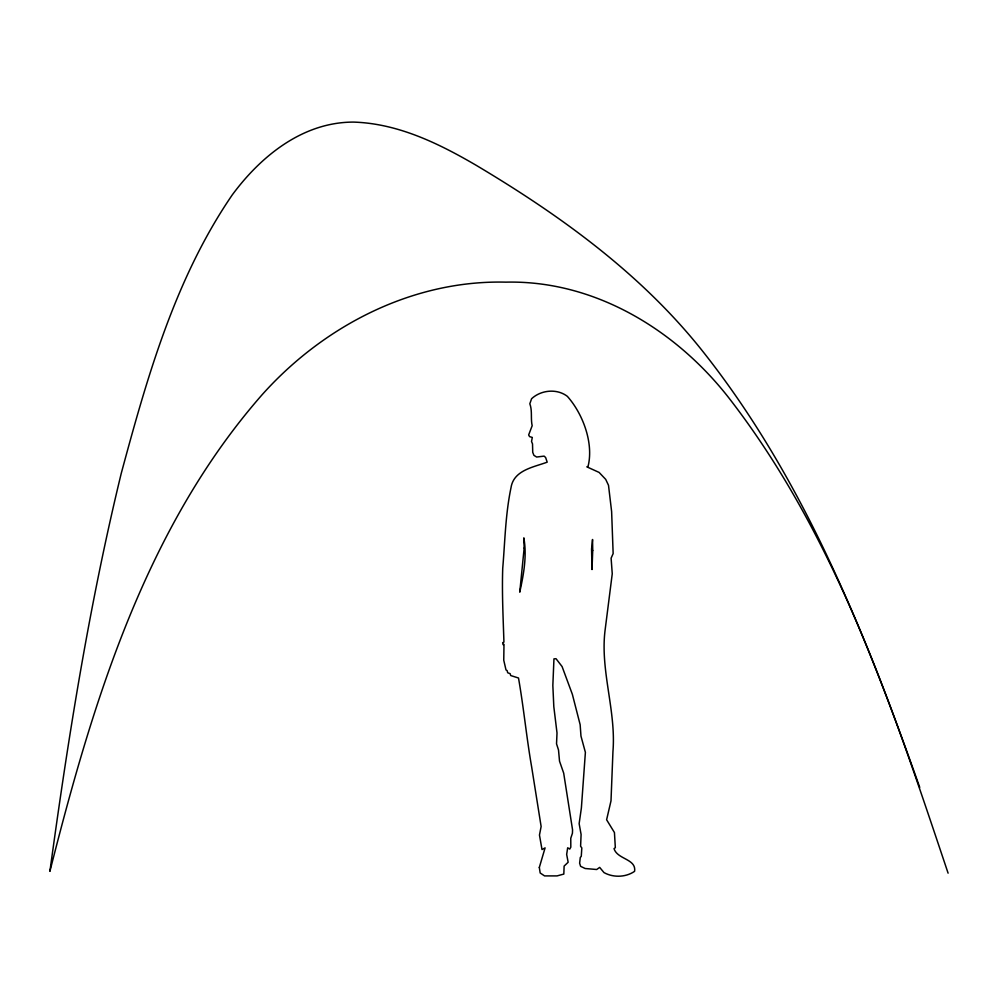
<?xml version="1.0" encoding="UTF-8"?>
<svg xmlns="http://www.w3.org/2000/svg" width="998" height="998" viewBox="0 0 998 998"><rect width="100%" height="100%" fill="white"/><g stroke="black" fill="none" stroke-linecap="round" stroke-linejoin="round"><path stroke-width="1.5" d="M919.744 787.372C865.341 633.98 804.238 478.953 701.993 350.385C640.691 273.402 560.003 215.219 476.083 165.244C438.509 143.313 397.828 123.453 353.504 122.093C302.918 122.093 261.027 155.95 232.297 194.847C175.161 278.217 147.292 376.882 121.245 473.376C89.383 604.464 68.138 737.771 49.9 871.354C92.577 702.916 145.184 528.104 261.987 394.871C323.414 326.034 412.436 279.839 505.924 282.147C594.421 280.114 675.708 329.727 728.952 398.015C836.96 537.361 892.748 708.069 948.1 873.175M539.319 867.449L540.18 872.988L544.559 875.907L557.059 875.907L563.82 874.073L564.12 866.077L568.149 862.26L566.664 854.413L567.675 847.789L569.758 849.086L570.819 847.14L570.769 838.283L572.428 833.243L572.565 829.899L563.683 773.126L559.529 761.175L558.506 749.96L556.535 743.847L557.009 732.969L553.815 706.671L552.842 685.464L553.952 658.867L556.023 658.705L562.086 666.564L572.353 694.296L580.15 724.685L580.973 736.112L585.389 752.355L581.385 807.931L579.139 823.662L581.098 834.478L580.599 846.254L581.822 847.926L581.273 856.309L580.287 857.494L579.626 863.195L580.611 866.326L585.152 868.51L596.692 869.508L599.673 867.399L603.99 872.589C613.321 877.778 625.734 877.417 634.591 871.341C636.499 858.704 617.201 859.503 614.032 848.612L615.329 847.701L614.444 832.544L606.609 819.757L611.001 800.858L612.947 751.531C616.29 710.439 599.723 669.77 605.225 629.127L612.248 573.788L611.113 558.181L613.146 553.578L611.624 511.6L608.506 485.302L605.699 479.364L599.112 472.428L586.861 466.852L588.109 466.203C593.81 443 582.844 413.721 567.351 396.343C556.946 388.322 540.953 389.981 531.585 398.738L529.826 403.766C532.483 410.926 530.549 418.424 532.171 425.722L528.653 434.941L529.589 436.613L532.296 437.448L531.535 441.503L532.52 443.898L532.732 452.344L533.93 455.35L536.637 457.034L544.135 456.123L545.632 457.533L547.191 462.161C533.543 467.226 513.658 470.12 511.001 487.723C505.425 514.332 505 541.44 502.73 568.274C501.894 592.725 503.167 617.7 503.928 642.076L502.68 642.7L503.092 644.708L503.99 644.309L503.753 660.227L505.998 669.932L507.146 670.619L507.67 672.752L510.153 673.675L510.702 675.546L518.498 678.004C523.701 707.657 526.52 737.51 531.66 766.975L541.128 826.494L539.469 835.064L542.001 849.548L545.083 847.888L539.319 867.449M592.725 550.447L592.014 569.546L591.565 549.025L592.538 539.494L592.725 550.447M524.162 548.027L519.758 592.163C523.651 574.399 527.094 556.023 523.825 537.86L524.162 548.027"/></g></svg>
